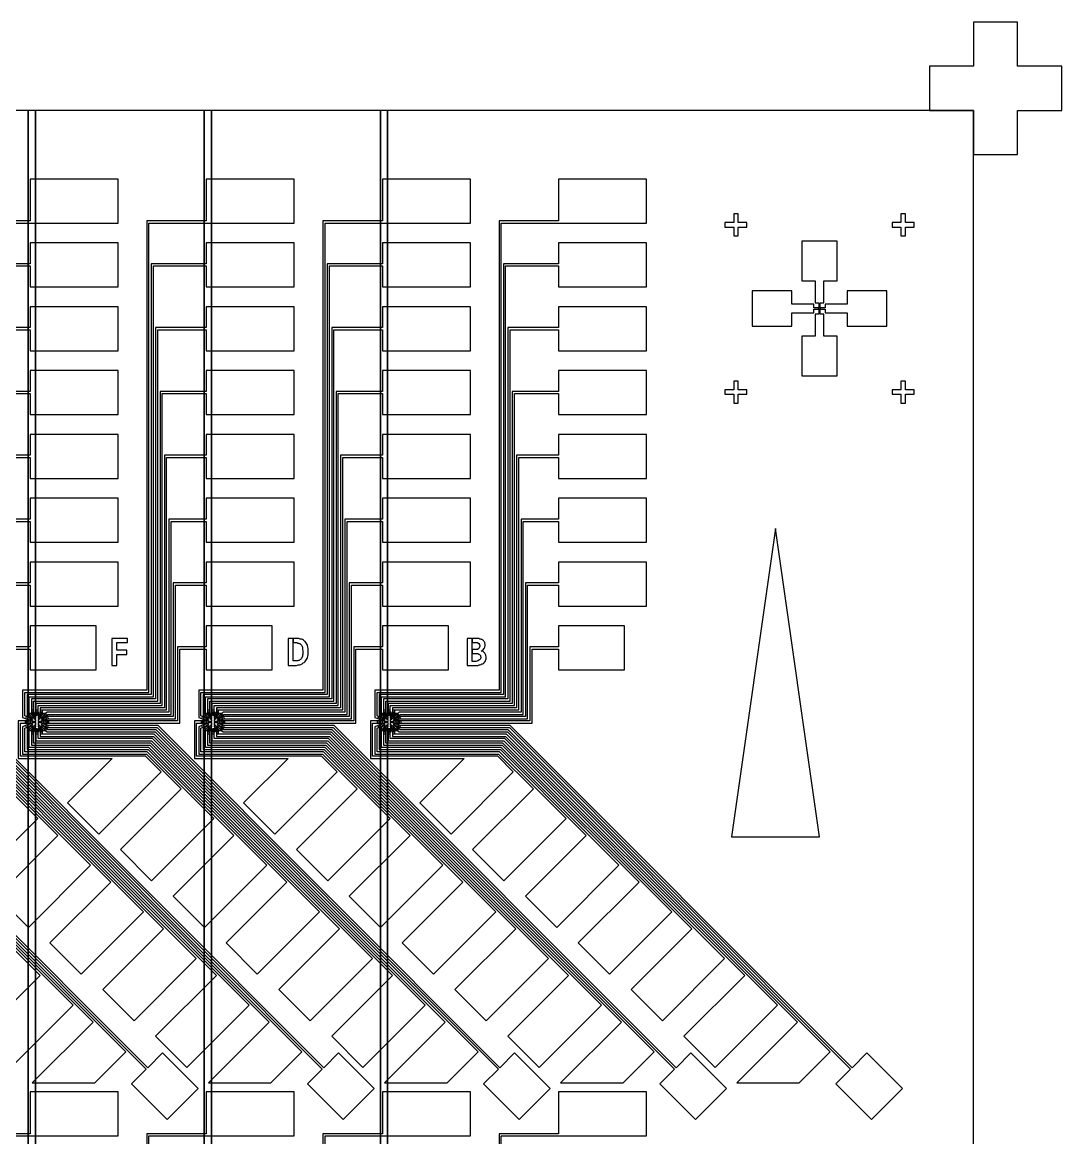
# Model space of a CAD drawing. Extents: x -2450 to 2450, y -2450 to 2450.
# Drawn here: x 89 to 2450, y -84 to 2450 of the extents above; entities that cross this region are included whole.
import ezdxf

# ---------------------------------------------------------------- set-up
doc = ezdxf.new("R2010")
doc.units = 0
for name, color, linetype in [('1', 2, 'CONTINUOUS'), ('11', 2, 'CONTINUOUS'), ('16', 2, 'CONTINUOUS'), ('21', 2, 'CONTINUOUS'), ('6', 2, 'CONTINUOUS')]:
    doc.layers.add(name, color=color, linetype=linetype)

msp = doc.modelspace()

# ---------------------------------------------------------------- linework, layer by layer
at = {"layer": '1'}
for points in [[(2150, 2350), (2150, 2250), (2250, 2250), (2250, 2150), (2350, 2150), (2350, 2250), (2450, 2250), (2450, 2350), (2350, 2350), (2350, 2450), (2250, 2450), (2250, 2350), (2150, 2350)], [(1715, 1965), (1715, 1985), (1735, 1985), (1735, 1995), (1715, 1995), (1715, 2015), (1705, 2015), (1705, 1995), (1685, 1995), (1685, 1985), (1705, 1985), (1705, 1965), (1715, 1965)], [(2095, 1965), (2095, 1985), (2115, 1985), (2115, 1995), (2095, 1995), (2095, 2015), (2085, 2015), (2085, 1995), (2065, 1995), (2065, 1985), (2085, 1985), (2085, 1965), (2095, 1965)], [(1940, 1647), (1940, 1737), (1910, 1737), (1910, 1787), (1901.5, 1787), (1901.5, 1797), (1900.5, 1797), (1900.5, 1799.5), (1903, 1799.5), (1903, 1798.5), (1913, 1798.5), (1913, 1790), (1963, 1790), (1963, 1760), (2053, 1760), (2053, 1840), (1963, 1840), (1963, 1810), (1913, 1810), (1913, 1801.5), (1903, 1801.5), (1903, 1800.5), (1900.5, 1800.5), (1900.5, 1803), (1901.5, 1803), (1901.5, 1813), (1910, 1813), (1910, 1863), (1940, 1863), (1940, 1953), (1860, 1953), (1860, 1863), (1890, 1863), (1890, 1813), (1898.5, 1813), (1898.5, 1803), (1899.5, 1803), (1899.5, 1800.5), (1897, 1800.5), (1897, 1801.5), (1887, 1801.5), (1887, 1810), (1837, 1810), (1837, 1840), (1747, 1840), (1747, 1760), (1837, 1760), (1837, 1790), (1887, 1790), (1887, 1798.5), (1897, 1798.5), (1897, 1799.5), (1899.5, 1799.5), (1899.5, 1797), (1898.5, 1797), (1898.5, 1787), (1890, 1787), (1890, 1737), (1860, 1737), (1860, 1647), (1940, 1647)], [(1715, 1585), (1715, 1605), (1735, 1605), (1735, 1615), (1715, 1615), (1715, 1635), (1705, 1635), (1705, 1615), (1685, 1615), (1685, 1605), (1705, 1605), (1705, 1585), (1715, 1585)], [(2095, 1585), (2095, 1605), (2115, 1605), (2115, 1615), (2095, 1615), (2095, 1635), (2085, 1635), (2085, 1615), (2065, 1615), (2065, 1605), (2085, 1605), (2085, 1585), (2095, 1585)], [(1800, 1300), (1700, 600), (1900, 600), (1800, 1300)], [(96.598, 868.522), (110.107, 864.551), (110.229, 864.5), (112.5, 864.5), (112.5, 866.5), (110.686, 866.5), (98.512, 873.142), (96.598, 868.522)], [(100.21, 875.94), (111.287, 868.5), (112.5, 868.5), (112.5, 870.5), (112.338, 870.5), (103.424, 879.77), (100.21, 875.94)], [(144.79, 875.94), (141.576, 879.77), (132.662, 870.5), (132.5, 870.5), (132.5, 868.5), (133.713, 868.5), (144.79, 875.94)], [(148.402, 868.522), (146.488, 873.142), (134.314, 866.5), (132.5, 866.5), (132.5, 864.5), (134.771, 864.5), (134.893, 864.551), (148.402, 868.522)], [(496.598, 868.522), (510.107, 864.551), (510.229, 864.5), (512.5, 864.5), (512.5, 866.5), (510.686, 866.5), (498.512, 873.142), (496.598, 868.522)], [(500.21, 875.94), (511.287, 868.5), (512.5, 868.5), (512.5, 870.5), (512.338, 870.5), (503.424, 879.77), (500.21, 875.94)], [(544.79, 875.94), (541.576, 879.77), (532.662, 870.5), (532.5, 870.5), (532.5, 868.5), (533.713, 868.5), (544.79, 875.94)], [(548.402, 868.522), (546.488, 873.142), (534.314, 866.5), (532.5, 866.5), (532.5, 864.5), (534.771, 864.5), (534.893, 864.551), (548.402, 868.522)], [(896.598, 868.522), (910.107, 864.551), (910.229, 864.5), (912.5, 864.5), (912.5, 866.5), (910.686, 866.5), (898.512, 873.142), (896.598, 868.522)], [(900.21, 875.94), (911.287, 868.5), (912.5, 868.5), (912.5, 870.5), (912.338, 870.5), (903.424, 879.77), (900.21, 875.94)], [(944.79, 875.94), (941.576, 879.77), (932.662, 870.5), (932.5, 870.5), (932.5, 868.5), (933.713, 868.5), (944.79, 875.94)], [(948.402, 868.522), (946.488, 873.142), (934.314, 866.5), (932.5, 866.5), (932.5, 864.5), (934.771, 864.5), (934.893, 864.551), (948.402, 868.522)], [(96.598, 852.478), (98.512, 847.858), (110.686, 854.5), (112.5, 854.5), (112.5, 856.5), (110.229, 856.5), (110.107, 856.449), (96.598, 852.478)], [(100.21, 845.06), (103.424, 841.23), (112.338, 850.5), (112.5, 850.5), (112.5, 852.5), (111.287, 852.5), (100.21, 845.06)], [(148.402, 852.478), (134.893, 856.449), (134.771, 856.5), (132.5, 856.5), (132.5, 854.5), (134.314, 854.5), (146.488, 847.858), (148.402, 852.478)], [(144.79, 845.06), (133.713, 852.5), (132.5, 852.5), (132.5, 850.5), (132.662, 850.5), (141.576, 841.23), (144.79, 845.06)], [(496.598, 852.478), (498.512, 847.858), (510.686, 854.5), (512.5, 854.5), (512.5, 856.5), (510.229, 856.5), (510.107, 856.449), (496.598, 852.478)], [(500.21, 845.06), (503.424, 841.23), (512.338, 850.5), (512.5, 850.5), (512.5, 852.5), (511.287, 852.5), (500.21, 845.06)], [(548.402, 852.478), (534.893, 856.449), (534.771, 856.5), (532.5, 856.5), (532.5, 854.5), (534.314, 854.5), (546.488, 847.858), (548.402, 852.478)], [(544.79, 845.06), (533.713, 852.5), (532.5, 852.5), (532.5, 850.5), (532.662, 850.5), (541.576, 841.23), (544.79, 845.06)], [(896.598, 852.478), (898.512, 847.858), (910.686, 854.5), (912.5, 854.5), (912.5, 856.5), (910.229, 856.5), (910.107, 856.449), (896.598, 852.478)], [(900.21, 845.06), (903.424, 841.23), (912.338, 850.5), (912.5, 850.5), (912.5, 852.5), (911.287, 852.5), (900.21, 845.06)], [(948.402, 852.478), (934.893, 856.449), (934.771, 856.5), (932.5, 856.5), (932.5, 854.5), (934.314, 854.5), (946.488, 847.858), (948.402, 852.478)], [(944.79, 845.06), (933.713, 852.5), (932.5, 852.5), (932.5, 850.5), (932.662, 850.5), (941.576, 841.23), (944.79, 845.06)]]:
    msp.add_lwpolyline(points, close=True, dxfattribs=at)
at = {"layer": '11'}
for points in [[(2150, 2350), (2150, 2250), (2250, 2250), (2250, 2150), (2350, 2150), (2350, 2250), (2450, 2250), (2450, 2350), (2350, 2350), (2350, 2450), (2250, 2450), (2250, 2350), (2150, 2350)], [(307, 2094), (107, 2094), (107, 1999), (-28, 1999), (-28, 933), (-310, 933), (-310, 871.256), (-299.706, 866.992), (-297.793, 871.611), (-305, 874.596), (-305, 928), (-23, 928), (-23, 1994), (307, 1994), (307, 2094)], [(707, 2094), (507, 2094), (507, 1999), (372, 1999), (372, 933), (90, 933), (90, 871.256), (100.294, 866.992), (102.207, 871.611), (95, 874.596), (95, 928), (377, 928), (377, 1994), (707, 1994), (707, 2094)], [(1107, 2094), (907, 2094), (907, 1999), (772, 1999), (772, 933), (490, 933), (490, 871.256), (500.294, 866.992), (502.207, 871.611), (495, 874.596), (495, 928), (777, 928), (777, 1994), (1107, 1994), (1107, 2094)], [(1507, 2094), (1307, 2094), (1307, 1999), (1172, 1999), (1172, 933), (890, 933), (890, 871.256), (900.294, 866.992), (902.207, 871.611), (895, 874.596), (895, 928), (1177, 928), (1177, 1994), (1507, 1994), (1507, 2094)], [(307, 1949), (107, 1949), (107, 1901.5), (-18, 1901.5), (-18, 923), (-300, 923), (-300, 876.116), (-296.726, 873.369), (-293.512, 877.199), (-295, 878.448), (-295, 918), (-13, 918), (-13, 1896.5), (107, 1896.5), (107, 1849), (307, 1849), (307, 1949)], [(707, 1949), (507, 1949), (507, 1901.5), (382, 1901.5), (382, 923), (100, 923), (100, 876.116), (103.274, 873.369), (106.488, 877.199), (105, 878.448), (105, 918), (387, 918), (387, 1896.5), (507, 1896.5), (507, 1849), (707, 1849), (707, 1949)], [(1107, 1949), (907, 1949), (907, 1901.5), (782, 1901.5), (782, 923), (500, 923), (500, 876.116), (503.274, 873.369), (506.488, 877.199), (505, 878.448), (505, 918), (787, 918), (787, 1896.5), (907, 1896.5), (907, 1849), (1107, 1849), (1107, 1949)], [(1507, 1949), (1307, 1949), (1307, 1901.5), (1182, 1901.5), (1182, 923), (900, 923), (900, 876.116), (903.274, 873.369), (906.488, 877.199), (905, 878.448), (905, 918), (1187, 918), (1187, 1896.5), (1307, 1896.5), (1307, 1849), (1507, 1849), (1507, 1949)], [(307, 1804), (107, 1804), (107, 1756.5), (-8, 1756.5), (-8, 913), (-290, 913), (-290, 883.5), (-285, 883.5), (-285, 908), (-3, 908), (-3, 1751.5), (107, 1751.5), (107, 1704), (307, 1704), (307, 1804)], [(707, 1804), (507, 1804), (507, 1756.5), (392, 1756.5), (392, 913), (110, 913), (110, 883.5), (115, 883.5), (115, 908), (397, 908), (397, 1751.5), (507, 1751.5), (507, 1704), (707, 1704), (707, 1804)], [(1107, 1804), (907, 1804), (907, 1756.5), (792, 1756.5), (792, 913), (510, 913), (510, 883.5), (515, 883.5), (515, 908), (797, 908), (797, 1751.5), (907, 1751.5), (907, 1704), (1107, 1704), (1107, 1804)], [(1507, 1804), (1307, 1804), (1307, 1756.5), (1192, 1756.5), (1192, 913), (910, 913), (910, 883.5), (915, 883.5), (915, 908), (1197, 908), (1197, 1751.5), (1307, 1751.5), (1307, 1704), (1507, 1704), (1507, 1804)], [(307, 1659), (107, 1659), (107, 1611.5), (2, 1611.5), (2, 903), (-280, 903), (-280, 883.5), (-275, 883.5), (-275, 898), (7, 898), (7, 1606.5), (107, 1606.5), (107, 1559), (307, 1559), (307, 1659)], [(707, 1659), (507, 1659), (507, 1611.5), (402, 1611.5), (402, 903), (120, 903), (120, 883.5), (125, 883.5), (125, 898), (407, 898), (407, 1606.5), (507, 1606.5), (507, 1559), (707, 1559), (707, 1659)], [(1107, 1659), (907, 1659), (907, 1611.5), (802, 1611.5), (802, 903), (520, 903), (520, 883.5), (525, 883.5), (525, 898), (807, 898), (807, 1606.5), (907, 1606.5), (907, 1559), (1107, 1559), (1107, 1659)], [(1507, 1659), (1307, 1659), (1307, 1611.5), (1202, 1611.5), (1202, 903), (920, 903), (920, 883.5), (925, 883.5), (925, 898), (1207, 898), (1207, 1606.5), (1307, 1606.5), (1307, 1559), (1507, 1559), (1507, 1659)], [(307, 1514), (107, 1514), (107, 1466.5), (12, 1466.5), (12, 893), (-270, 893), (-270, 883.5), (-265, 883.5), (-265, 888), (17, 888), (17, 1461.5), (107, 1461.5), (107, 1414), (307, 1414), (307, 1514)], [(707, 1514), (507, 1514), (507, 1466.5), (412, 1466.5), (412, 893), (130, 893), (130, 883.5), (135, 883.5), (135, 888), (417, 888), (417, 1461.5), (507, 1461.5), (507, 1414), (707, 1414), (707, 1514)], [(1107, 1514), (907, 1514), (907, 1466.5), (812, 1466.5), (812, 893), (530, 893), (530, 883.5), (535, 883.5), (535, 888), (817, 888), (817, 1461.5), (907, 1461.5), (907, 1414), (1107, 1414), (1107, 1514)], [(1507, 1514), (1307, 1514), (1307, 1466.5), (1212, 1466.5), (1212, 893), (930, 893), (930, 883.5), (935, 883.5), (935, 888), (1217, 888), (1217, 1461.5), (1307, 1461.5), (1307, 1414), (1507, 1414), (1507, 1514)], [(307, 1369), (107, 1369), (107, 1321.5), (22, 1321.5), (22, 883), (-254.576, 883), (-261.488, 877.199), (-258.274, 873.369), (-252.755, 878), (27, 878), (27, 1316.5), (107, 1316.5), (107, 1269), (307, 1269), (307, 1369)], [(707, 1369), (507, 1369), (507, 1321.5), (422, 1321.5), (422, 883), (145.424, 883), (138.512, 877.199), (141.726, 873.369), (147.245, 878), (427, 878), (427, 1316.5), (507, 1316.5), (507, 1269), (707, 1269), (707, 1369)], [(1107, 1369), (907, 1369), (907, 1321.5), (822, 1321.5), (822, 883), (545.424, 883), (538.512, 877.199), (541.726, 873.369), (547.245, 878), (827, 878), (827, 1316.5), (907, 1316.5), (907, 1269), (1107, 1269), (1107, 1369)], [(1507, 1369), (1307, 1369), (1307, 1321.5), (1222, 1321.5), (1222, 883), (945.424, 883), (938.512, 877.199), (941.726, 873.369), (947.245, 878), (1227, 878), (1227, 1316.5), (1307, 1316.5), (1307, 1269), (1507, 1269), (1507, 1369)], [(307, 1224), (107, 1224), (107, 1176.5), (32, 1176.5), (32, 873), (-253.854, 873), (-257.207, 871.611), (-255.294, 866.992), (-252.861, 868), (37, 868), (37, 1171.5), (107, 1171.5), (107, 1124), (307, 1124), (307, 1224)], [(707, 1224), (507, 1224), (507, 1176.5), (432, 1176.5), (432, 873), (146.146, 873), (142.793, 871.611), (144.706, 866.992), (147.139, 868), (437, 868), (437, 1171.5), (507, 1171.5), (507, 1124), (707, 1124), (707, 1224)], [(1107, 1224), (907, 1224), (907, 1176.5), (832, 1176.5), (832, 873), (546.146, 873), (542.793, 871.611), (544.706, 866.992), (547.139, 868), (837, 868), (837, 1171.5), (907, 1171.5), (907, 1124), (1107, 1124), (1107, 1224)], [(1507, 1224), (1307, 1224), (1307, 1176.5), (1232, 1176.5), (1232, 873), (946.146, 873), (942.793, 871.611), (944.706, 866.992), (947.139, 868), (1237, 868), (1237, 1171.5), (1307, 1171.5), (1307, 1124), (1507, 1124), (1507, 1224)], [(257, 1079), (107, 1079), (107, 1031.5), (42, 1031.5), (42, 863), (-254.5, 863), (-254.5, 858), (47, 858), (47, 1026.5), (107, 1026.5), (107, 979), (257, 979), (257, 1079)], [(657, 1079), (507, 1079), (507, 1031.5), (442, 1031.5), (442, 863), (145.5, 863), (145.5, 858), (447, 858), (447, 1026.5), (507, 1026.5), (507, 979), (657, 979), (657, 1079)], [(1057, 1079), (907, 1079), (907, 1031.5), (842, 1031.5), (842, 863), (545.5, 863), (545.5, 858), (847, 858), (847, 1026.5), (907, 1026.5), (907, 979), (1057, 979), (1057, 1079)], [(1457, 1079), (1307, 1079), (1307, 1031.5), (1242, 1031.5), (1242, 863), (945.5, 863), (945.5, 858), (1247, 858), (1247, 1026.5), (1307, 1026.5), (1307, 979), (1457, 979), (1457, 1079)], [(303.939, 1040.99), (328.271, 1040.99), (328.271, 1050), (292.337, 1050), (292.337, 989.171), (303.939, 989.171), (303.939, 1013.95), (326.919, 1013.95), (326.919, 1024.09), (303.939, 1024.09), (303.939, 1040.99)], [(717.515, 1050), (704.335, 1050), (704.335, 1040.99), (712.446, 1040.99), (714.473, 1039.86), (716.388, 1039.86), (718.078, 1038.74), (719.542, 1038.74), (720.894, 1037.61), (723.147, 1035.36), (723.936, 1034.23), (724.724, 1031.98), (725.287, 1030.85), (725.738, 1028.6), (726.526, 1019.59), (726.526, 1017.33), (726.301, 1015.08), (725.963, 1012.83), (725.513, 1010.57), (724.837, 1008.32), (724.048, 1007.19), (723.26, 1004.94), (721.007, 1002.69), (719.768, 1001.56), (718.303, 1000.44), (716.839, 1000.44), (715.149, 999.309), (704.335, 999.309), (704.335, 1050), (692.845, 1050), (692.845, 989.171), (712.22, 989.171), (715.825, 990.297), (719.204, 990.297), (722.133, 991.424), (724.949, 992.55), (727.428, 994.803), (729.681, 995.93), (731.708, 998.183), (733.398, 1000.44), (734.862, 1002.69), (736.101, 1004.94), (737.115, 1007.19), (737.904, 1010.57), (738.467, 1013.95), (738.805, 1017.33), (738.805, 1024.09), (738.467, 1027.47), (737.904, 1030.85), (737.115, 1034.23), (736.101, 1036.48), (734.975, 1038.74), (733.51, 1040.99), (731.933, 1043.24), (730.018, 1044.37), (727.991, 1046.62), (725.625, 1047.75), (723.147, 1048.87), (720.444, 1048.87), (717.515, 1050)], [(1126.7, 1050), (1111.38, 1050), (1111.38, 1040.99), (1122.98, 1040.99), (1126.13, 1038.74), (1127.94, 1036.48), (1128.5, 1033.1), (1127.94, 1030.85), (1126.25, 1027.47), (1123.09, 1025.22), (1111.38, 1025.22), (1111.38, 1016.21), (1123.77, 1016.21), (1125.91, 1015.08), (1127.6, 1013.95), (1128.84, 1012.83), (1129.74, 1011.7), (1130.3, 1009.45), (1130.53, 1008.32), (1129.85, 1003.82), (1127.71, 1001.56), (1124.22, 999.309), (1119.38, 998.183), (1111.38, 998.183), (1111.38, 1050), (1100, 1050), (1100, 989.171), (1124.11, 989.171), (1126.58, 990.297), (1128.95, 990.297), (1131.09, 991.424), (1133.12, 992.55), (1134.92, 992.55), (1136.61, 993.677), (1138.07, 994.803), (1139.31, 997.056), (1140.44, 998.183), (1141.23, 1000.44), (1141.9, 1001.56), (1142.47, 1003.82), (1142.69, 1006.07), (1142.81, 1008.32), (1141.9, 1012.83), (1139.43, 1017.33), (1135.82, 1020.71), (1131.54, 1021.84), (1135.48, 1024.09), (1138.3, 1027.47), (1139.88, 1030.85), (1140.44, 1035.36), (1140.33, 1037.61), (1140.1, 1038.74), (1139.76, 1040.99), (1139.2, 1042.11), (1138.41, 1043.24), (1137.51, 1044.37), (1136.5, 1045.49), (1135.26, 1046.62), (1133.91, 1047.75), (1132.33, 1047.75), (1130.64, 1048.87), (1128.72, 1048.87), (1126.7, 1050)], [(99.5, 863), (80, 863), (80, 778), (293, 778), (192, 677), (263, 606), (404.5, 747.5), (369, 783), (85, 783), (85, 858), (99.5, 858), (99.5, 863)], [(499.5, 863), (480, 863), (480, 778), (693, 778), (592, 677), (663, 606), (804.5, 747.5), (769, 783), (485, 783), (485, 858), (499.5, 858), (499.5, 863)], [(899.5, 863), (880, 863), (880, 778), (1093, 778), (992, 677), (1063, 606), (1204.5, 747.5), (1169, 783), (885, 783), (885, 858), (899.5, 858), (899.5, 863)], [(-665, 837.5), (-670, 837.5), (-670, 828), (-413, 828), (130, 285), (-8, 147), (63, 76), (204.5, 217.5), (-411, 833), (-665, 833), (-665, 837.5)], [(-658.274, 847.631), (-661.488, 843.801), (-654.576, 838), (-409, 838), (250, 179), (112, 41), (254, 41), (324.5, 111.5), (-407, 843), (-652.755, 843), (-658.274, 847.631)], [(-655.294, 854.008), (-657.207, 849.389), (-653.854, 848), (-404.5, 848), (370.5, 72), (337, 38.5), (418, -42.5), (488.5, 28), (407.5, 109), (374, 75.5), (-402.5, 853), (-652.861, 853), (-655.294, 854.008)], [(-299.706, 854.008), (-310, 849.744), (-310, 788), (-29, 788), (50, 709), (-88, 571), (-17, 500), (124.5, 641.5), (-27, 793), (-305, 793), (-305, 846.404), (-297.793, 849.389), (-299.706, 854.008)], [(-296.726, 847.631), (-300, 844.884), (-300, 798), (-25, 798), (170, 603), (32, 465), (103, 394), (244.5, 535.5), (-23, 803), (-295, 803), (-295, 842.552), (-293.512, 843.801), (-296.726, 847.631)], [(-285, 837.5), (-290, 837.5), (-290, 808), (-21, 808), (290, 497), (152, 359), (223, 288), (364.5, 429.5), (-19, 813), (-285, 813), (-285, 837.5)], [(-275, 837.5), (-280, 837.5), (-280, 818), (-17, 818), (410, 391), (272, 253), (343, 182), (484.5, 323.5), (-15, 823), (-275, 823), (-275, 837.5)], [(-265, 837.5), (-270, 837.5), (-270, 828), (-13, 828), (530, 285), (392, 147), (463, 76), (604.5, 217.5), (-11, 833), (-265, 833), (-265, 837.5)], [(-258.274, 847.631), (-261.488, 843.801), (-254.576, 838), (-9, 838), (650, 179), (512, 41), (654, 41), (724.5, 111.5), (-7, 843), (-252.755, 843), (-258.274, 847.631)], [(-255.294, 854.008), (-257.207, 849.389), (-253.854, 848), (-4.5, 848), (770.5, 72), (737, 38.5), (818, -42.5), (888.5, 28), (807.5, 109), (774, 75.5), (-2.5, 853), (-252.861, 853), (-255.294, 854.008)], [(100.294, 854.008), (90, 849.744), (90, 788), (371, 788), (450, 709), (312, 571), (383, 500), (524.5, 641.5), (373, 793), (95, 793), (95, 846.404), (102.207, 849.389), (100.294, 854.008)], [(103.274, 847.631), (100, 844.884), (100, 798), (375, 798), (570, 603), (432, 465), (503, 394), (644.5, 535.5), (377, 803), (105, 803), (105, 842.552), (106.488, 843.801), (103.274, 847.631)], [(115, 837.5), (110, 837.5), (110, 808), (379, 808), (690, 497), (552, 359), (623, 288), (764.5, 429.5), (381, 813), (115, 813), (115, 837.5)], [(125, 837.5), (120, 837.5), (120, 818), (383, 818), (810, 391), (672, 253), (743, 182), (884.5, 323.5), (385, 823), (125, 823), (125, 837.5)], [(135, 837.5), (130, 837.5), (130, 828), (387, 828), (930, 285), (792, 147), (863, 76), (1004.5, 217.5), (389, 833), (135, 833), (135, 837.5)], [(141.726, 847.631), (138.512, 843.801), (145.424, 838), (391, 838), (1050, 179), (912, 41), (1054, 41), (1124.5, 111.5), (393, 843), (147.245, 843), (141.726, 847.631)], [(144.706, 854.008), (142.793, 849.389), (146.146, 848), (395.5, 848), (1170.5, 72), (1137, 38.5), (1218, -42.5), (1288.5, 28), (1207.5, 109), (1174, 75.5), (397.5, 853), (147.139, 853), (144.706, 854.008)], [(500.294, 854.008), (490, 849.744), (490, 788), (771, 788), (850, 709), (712, 571), (783, 500), (924.5, 641.5), (773, 793), (495, 793), (495, 846.404), (502.207, 849.389), (500.294, 854.008)], [(503.274, 847.631), (500, 844.884), (500, 798), (775, 798), (970, 603), (832, 465), (903, 394), (1044.5, 535.5), (777, 803), (505, 803), (505, 842.552), (506.488, 843.801), (503.274, 847.631)], [(515, 837.5), (510, 837.5), (510, 808), (779, 808), (1090, 497), (952, 359), (1023, 288), (1164.5, 429.5), (781, 813), (515, 813), (515, 837.5)], [(525, 837.5), (520, 837.5), (520, 818), (783, 818), (1210, 391), (1072, 253), (1143, 182), (1284.5, 323.5), (785, 823), (525, 823), (525, 837.5)], [(535, 837.5), (530, 837.5), (530, 828), (787, 828), (1330, 285), (1192, 147), (1263, 76), (1404.5, 217.5), (789, 833), (535, 833), (535, 837.5)], [(541.726, 847.631), (538.512, 843.801), (545.424, 838), (791, 838), (1450, 179), (1312, 41), (1454, 41), (1524.5, 111.5), (793, 843), (547.245, 843), (541.726, 847.631)], [(544.706, 854.008), (542.793, 849.389), (546.146, 848), (795.5, 848), (1570.5, 72), (1537, 38.5), (1618, -42.5), (1688.5, 28), (1607.5, 109), (1574, 75.5), (797.5, 853), (547.139, 853), (544.706, 854.008)], [(900.294, 854.008), (890, 849.744), (890, 788), (1171, 788), (1250, 709), (1112, 571), (1183, 500), (1324.5, 641.5), (1173, 793), (895, 793), (895, 846.404), (902.207, 849.389), (900.294, 854.008)], [(903.274, 847.631), (900, 844.884), (900, 798), (1175, 798), (1370, 603), (1232, 465), (1303, 394), (1444.5, 535.5), (1177, 803), (905, 803), (905, 842.552), (906.488, 843.801), (903.274, 847.631)], [(915, 837.5), (910, 837.5), (910, 808), (1179, 808), (1490, 497), (1352, 359), (1423, 288), (1564.5, 429.5), (1181, 813), (915, 813), (915, 837.5)], [(925, 837.5), (920, 837.5), (920, 818), (1183, 818), (1610, 391), (1472, 253), (1543, 182), (1684.5, 323.5), (1185, 823), (925, 823), (925, 837.5)], [(935, 837.5), (930, 837.5), (930, 828), (1187, 828), (1730, 285), (1592, 147), (1663, 76), (1804.5, 217.5), (1189, 833), (935, 833), (935, 837.5)], [(941.726, 847.631), (938.512, 843.801), (945.424, 838), (1191, 838), (1850, 179), (1712, 41), (1854, 41), (1924.5, 111.5), (1193, 843), (947.245, 843), (941.726, 847.631)], [(944.706, 854.008), (942.793, 849.389), (946.146, 848), (1195.5, 848), (1970.5, 72), (1937, 38.5), (2018, -42.5), (2088.5, 28), (2007.5, 109), (1974, 75.5), (1197.5, 853), (947.139, 853), (944.706, 854.008)], [(307, 20.5), (107, 20.5), (107, -74.5), (-28, -74.5), (-28, -1140.5), (-310, -1140.5), (-310, -1202.24), (-299.706, -1206.51), (-297.793, -1201.89), (-305, -1198.9), (-305, -1145.5), (-23, -1145.5), (-23, -79.5), (307, -79.5), (307, 20.5)], [(707, 20.5), (507, 20.5), (507, -74.5), (372, -74.5), (372, -1140.5), (90, -1140.5), (90, -1202.24), (100.294, -1206.51), (102.207, -1201.89), (95, -1198.9), (95, -1145.5), (377, -1145.5), (377, -79.5), (707, -79.5), (707, 20.5)], [(1107, 20.5), (907, 20.5), (907, -74.5), (772, -74.5), (772, -1140.5), (490, -1140.5), (490, -1202.24), (500.294, -1206.51), (502.207, -1201.89), (495, -1198.9), (495, -1145.5), (777, -1145.5), (777, -79.5), (1107, -79.5), (1107, 20.5)], [(1507, 20.5), (1307, 20.5), (1307, -74.5), (1172, -74.5), (1172, -1140.5), (890, -1140.5), (890, -1202.24), (900.294, -1206.51), (902.207, -1201.89), (895, -1198.9), (895, -1145.5), (1177, -1145.5), (1177, -79.5), (1507, -79.5), (1507, 20.5)]]:
    msp.add_lwpolyline(points, close=True, dxfattribs=at)
at = {"layer": '16'}
msp.add_lwpolyline([(2150, 2350), (2150, 2250), (2250, 2250), (2250, 2150), (2350, 2150), (2350, 2250), (2450, 2250), (2450, 2350), (2350, 2350), (2350, 2450), (2250, 2450), (2250, 2350), (2150, 2350)], close=True, dxfattribs=at)
for points in [[(119, -1190), (119, 837.5), (118.8, 837.5), (119.3, 845.5), (120, 852.5), (117.5, 852.5), (117.5, 846.567), (116.424, 844.498), (114.541, 838.713), (109.219, 841.484), (112.876, 846.344), (116.6, 854.5), (120, 854.5), (120, 859.5), (117.5, 859.5), (117.5, 858.5), (110.9, 858.5), (102.456, 856.5), (99.5, 856.5), (99.5, 864.5), (102.456, 864.5), (110.9, 862.5), (117.5, 862.5), (117.5, 861.5), (120, 861.5), (120, 866.5), (116.6, 866.5), (112.876, 874.656), (109.219, 879.516), (114.541, 882.287), (116.424, 876.502), (117.5, 874.433), (117.5, 868.5), (120, 868.5), (119.3, 875.5), (118.8, 883.5), (119, 883.5), (119, 2250), (-281, 2250)], [(519, -1190), (519, 837.5), (518.8, 837.5), (519.3, 845.5), (520, 852.5), (517.5, 852.5), (517.5, 846.567), (516.424, 844.498), (514.541, 838.713), (509.219, 841.484), (512.876, 846.344), (516.6, 854.5), (520, 854.5), (520, 859.5), (517.5, 859.5), (517.5, 858.5), (510.9, 858.5), (502.456, 856.5), (499.5, 856.5), (499.5, 864.5), (502.456, 864.5), (510.9, 862.5), (517.5, 862.5), (517.5, 861.5), (520, 861.5), (520, 866.5), (516.6, 866.5), (512.876, 874.656), (509.219, 879.516), (514.541, 882.287), (516.424, 876.502), (517.5, 874.433), (517.5, 868.5), (520, 868.5), (519.3, 875.5), (518.8, 883.5), (519, 883.5), (519, 2250), (119, 2250), (119, 883.5), (126.2, 883.5), (125.7, 875.5), (125, 868.5), (127.5, 868.5), (127.5, 874.433), (128.576, 876.502), (130.459, 882.287), (135.781, 879.516), (132.124, 874.656), (128.4, 866.5), (125, 866.5), (125, 861.5), (127.5, 861.5), (127.5, 862.5), (134.1, 862.5), (142.545, 864.5), (145.5, 864.5), (145.5, 856.5), (142.545, 856.5), (134.1, 858.5), (127.5, 858.5), (127.5, 859.5), (125, 859.5), (125, 854.5), (128.4, 854.5), (132.124, 846.344), (135.781, 841.484), (130.459, 838.713), (128.576, 844.498), (127.5, 846.567), (127.5, 852.5), (125, 852.5), (125.7, 845.5), (126.2, 837.5), (119, 837.5), (119, -1190)], [(919, -1190), (919, 837.5), (918.8, 837.5), (919.3, 845.5), (920, 852.5), (917.5, 852.5), (917.5, 846.567), (916.424, 844.498), (914.541, 838.713), (909.219, 841.484), (912.876, 846.344), (916.6, 854.5), (920, 854.5), (920, 859.5), (917.5, 859.5), (917.5, 858.5), (910.9, 858.5), (902.456, 856.5), (899.5, 856.5), (899.5, 864.5), (902.456, 864.5), (910.9, 862.5), (917.5, 862.5), (917.5, 861.5), (920, 861.5), (920, 866.5), (916.6, 866.5), (912.876, 874.656), (909.219, 879.516), (914.541, 882.287), (916.424, 876.502), (917.5, 874.433), (917.5, 868.5), (920, 868.5), (919.3, 875.5), (918.8, 883.5), (919, 883.5), (919, 2250), (519, 2250), (519, 883.5), (526.2, 883.5), (525.7, 875.5), (525, 868.5), (527.5, 868.5), (527.5, 874.433), (528.576, 876.502), (530.459, 882.287), (535.781, 879.516), (532.124, 874.656), (528.4, 866.5), (525, 866.5), (525, 861.5), (527.5, 861.5), (527.5, 862.5), (534.1, 862.5), (542.545, 864.5), (545.5, 864.5), (545.5, 856.5), (542.545, 856.5), (534.1, 858.5), (527.5, 858.5), (527.5, 859.5), (525, 859.5), (525, 854.5), (528.4, 854.5), (532.124, 846.344), (535.781, 841.484), (530.459, 838.713), (528.576, 844.498), (527.5, 846.567), (527.5, 852.5), (525, 852.5), (525.7, 845.5), (526.2, 837.5), (519, 837.5), (519, -1190)], [(2250, -2250), (2250, 2250), (2250, 2250), (919, 2250), (919, 883.5), (926.2, 883.5), (925.7, 875.5), (925, 868.5), (927.5, 868.5), (927.5, 874.433), (928.576, 876.502), (930.459, 882.287), (935.781, 879.516), (932.124, 874.656), (928.4, 866.5), (925, 866.5), (925, 861.5), (927.5, 861.5), (927.5, 862.5), (934.1, 862.5), (942.545, 864.5), (945.5, 864.5), (945.5, 856.5), (942.545, 856.5), (934.1, 858.5), (927.5, 858.5), (927.5, 859.5), (925, 859.5), (925, 854.5), (928.4, 854.5), (932.124, 846.344), (935.781, 841.484), (930.459, 838.713), (928.576, 844.498), (927.5, 846.567), (927.5, 852.5), (925, 852.5), (925.7, 845.5), (926.2, 837.5), (919, 837.5), (919, -1190)]]:
    msp.add_lwpolyline(points, dxfattribs=at)
at = {"layer": '21'}
msp.add_lwpolyline([(2150, 2350), (2150, 2250), (2250, 2250), (2250, 2150), (2350, 2150), (2350, 2250), (2450, 2250), (2450, 2350), (2350, 2350), (2350, 2450), (2250, 2450), (2250, 2350), (2150, 2350)], close=True, dxfattribs=at)
for points in [[(102.5, -1233), (102.5, 2250), (-297.5, 2250)], [(502.5, -1233), (502.5, 2250), (102.5, 2250), (102.5, 880.5), (142.5, 880.5), (142.5, 840.5), (102.5, 840.5), (102.5, -1193)], [(902.5, -1233), (902.5, 2250), (502.5, 2250), (502.5, 880.5), (542.5, 880.5), (542.5, 840.5), (502.5, 840.5), (502.5, -1193)], [(2250, -2250), (2250, 2250), (2250, 2250), (902.5, 2250), (902.5, 880.5), (942.5, 880.5), (942.5, 840.5), (902.5, 840.5), (902.5, -1193)]]:
    msp.add_lwpolyline(points, dxfattribs=at)
at = {"layer": '6'}
for points in [[(2150, 2350), (2150, 2250), (2250, 2250), (2250, 2150), (2350, 2150), (2350, 2250), (2450, 2250), (2450, 2350), (2350, 2350), (2350, 2450), (2250, 2450), (2250, 2350), (2150, 2350)], [(114.687, 873.343), (116.461, 874.267), (115, 878.2), (115, 887.5), (110, 887.5), (110, 880.13), (114.687, 873.343)], [(114.687, 873.343), (116.461, 874.267), (115, 878.2), (115, 887.5), (110, 887.5), (110, 880.13), (114.687, 873.343)], [(120, 887.5), (121, 875.5), (124, 875.5), (125, 887.5), (120, 887.5)], [(120, 887.5), (121, 875.5), (124, 875.5), (125, 887.5), (120, 887.5)], [(130.313, 873.343), (135, 880.13), (135, 887.5), (130, 887.5), (130, 878.2), (128.539, 874.267), (130.313, 873.343)], [(130.313, 873.343), (135, 880.13), (135, 887.5), (130, 887.5), (130, 878.2), (128.539, 874.267), (130.313, 873.343)], [(514.687, 873.343), (516.461, 874.267), (515, 878.2), (515, 887.5), (510, 887.5), (510, 880.13), (514.687, 873.343)], [(520, 887.5), (521, 875.5), (524, 875.5), (525, 887.5), (520, 887.5)], [(530.313, 873.343), (535, 880.13), (535, 887.5), (530, 887.5), (530, 878.2), (528.539, 874.267), (530.313, 873.343)], [(914.687, 873.343), (916.461, 874.267), (915, 878.2), (915, 887.5), (910, 887.5), (910, 880.13), (914.687, 873.343)], [(914.687, 873.343), (916.461, 874.267), (915, 878.2), (915, 887.5), (910, 887.5), (910, 880.13), (914.687, 873.343)], [(920, 887.5), (921, 875.5), (924, 875.5), (925, 887.5), (920, 887.5)], [(920, 887.5), (921, 875.5), (924, 875.5), (925, 887.5), (920, 887.5)], [(930.313, 873.343), (935, 880.13), (935, 887.5), (930, 887.5), (930, 878.2), (928.539, 874.267), (930.313, 873.343)], [(930.313, 873.343), (935, 880.13), (935, 887.5), (930, 887.5), (930, 878.2), (928.539, 874.267), (930.313, 873.343)], [(107.5, 859.2), (107.5, 861.8), (95.5, 863), (95.5, 858), (107.5, 859.2)], [(107.5, 859.2), (107.5, 861.8), (95.5, 863), (95.5, 858), (107.5, 859.2)], [(137.5, 859.2), (149.5, 858), (149.5, 863), (137.5, 861.8), (137.5, 859.2)], [(137.5, 859.2), (149.5, 858), (149.5, 863), (137.5, 861.8), (137.5, 859.2)], [(507.5, 859.2), (507.5, 861.8), (495.5, 863), (495.5, 858), (507.5, 859.2)], [(537.5, 859.2), (549.5, 858), (549.5, 863), (537.5, 861.8), (537.5, 859.2)], [(907.5, 859.2), (907.5, 861.8), (895.5, 863), (895.5, 858), (907.5, 859.2)], [(907.5, 859.2), (907.5, 861.8), (895.5, 863), (895.5, 858), (907.5, 859.2)], [(937.5, 859.2), (949.5, 858), (949.5, 863), (937.5, 861.8), (937.5, 859.2)], [(937.5, 859.2), (949.5, 858), (949.5, 863), (937.5, 861.8), (937.5, 859.2)], [(114.687, 847.657), (110, 840.87), (110, 833.5), (115, 833.5), (115, 842.8), (116.461, 846.733), (114.687, 847.657)], [(114.687, 847.657), (110, 840.87), (110, 833.5), (115, 833.5), (115, 842.8), (116.461, 846.733), (114.687, 847.657)], [(120, 833.5), (125, 833.5), (124, 845.5), (121, 845.5), (120, 833.5)], [(120, 833.5), (125, 833.5), (124, 845.5), (121, 845.5), (120, 833.5)], [(130.313, 847.657), (128.539, 846.733), (130, 842.8), (130, 833.5), (135, 833.5), (135, 840.87), (130.313, 847.657)], [(130.313, 847.657), (128.539, 846.733), (130, 842.8), (130, 833.5), (135, 833.5), (135, 840.87), (130.313, 847.657)], [(514.687, 847.657), (510, 840.87), (510, 833.5), (515, 833.5), (515, 842.8), (516.461, 846.733), (514.687, 847.657)], [(520, 833.5), (525, 833.5), (524, 845.5), (521, 845.5), (520, 833.5)], [(530.313, 847.657), (528.539, 846.733), (530, 842.8), (530, 833.5), (535, 833.5), (535, 840.87), (530.313, 847.657)], [(914.687, 847.657), (910, 840.87), (910, 833.5), (915, 833.5), (915, 842.8), (916.461, 846.733), (914.687, 847.657)], [(914.687, 847.657), (910, 840.87), (910, 833.5), (915, 833.5), (915, 842.8), (916.461, 846.733), (914.687, 847.657)], [(920, 833.5), (925, 833.5), (924, 845.5), (921, 845.5), (920, 833.5)], [(920, 833.5), (925, 833.5), (924, 845.5), (921, 845.5), (920, 833.5)], [(930.313, 847.657), (928.539, 846.733), (930, 842.8), (930, 833.5), (935, 833.5), (935, 840.87), (930.313, 847.657)], [(930.313, 847.657), (928.539, 846.733), (930, 842.8), (930, 833.5), (935, 833.5), (935, 840.87), (930.313, 847.657)]]:
    msp.add_lwpolyline(points, close=True, dxfattribs=at)

doc.saveas('drawing.dxf')
